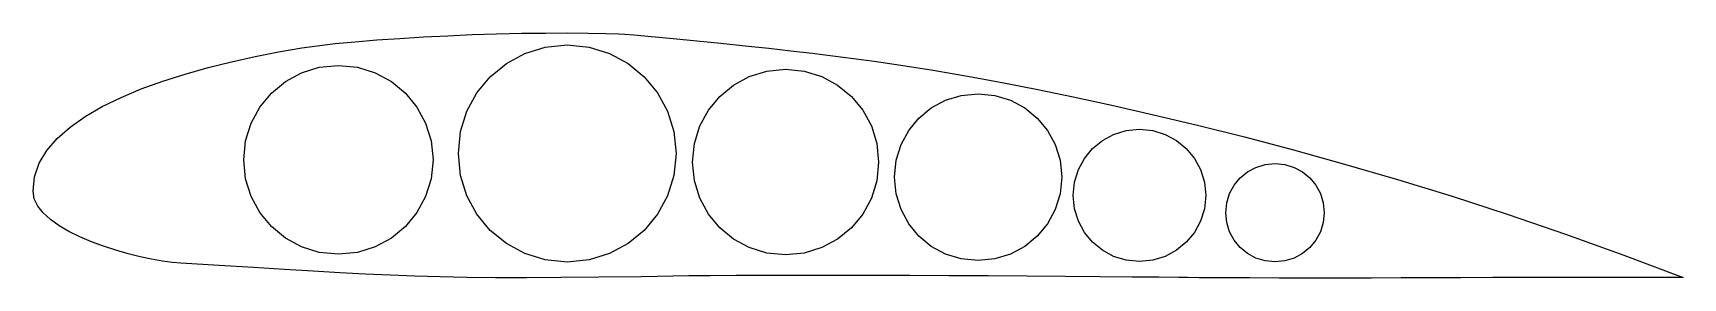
# Model space of a CAD drawing. Extents: x -1 to 417, y 0 to 63.
import ezdxf

# ---------------------------------------------------------------- set-up
doc = ezdxf.new("R2010")
doc.units = 0
doc.layers.add('profile', color=7, linetype='CONTINUOUS')

msp = doc.modelspace()

# ---------------------------------------------------------------- linework, layer by layer
at = {"layer": 'profile', "color": 7}
for points in [[(149.094488, 62.263972), (151.370661, 62.055376), (155.844608, 61.638962), (161.328782, 61.118948), (167.260777, 60.543593), (173.312614, 59.940165), (179.468886, 59.307962), (185.479756, 58.667258), (191.095394, 58.038335), (196.417609, 57.409981), (201.704486, 56.757026), (206.940626, 56.078747), (212.110623, 55.374445), (217.19907, 54.643407), (222.190563, 53.884932), (227.069694, 53.098308), (231.821054, 52.282827), (238.111164, 51.144543), (245.351801, 49.777921), (253.489693, 48.17199), (262.471582, 46.31578), (272.244198, 44.198309), (282.754283, 41.808601), (293.948571, 39.135683), (305.773795, 36.168582), (318.176672, 32.896314), (331.103973, 29.307918), (344.502389, 25.392409), (358.31869, 21.138812), (372.499595, 16.536154), (386.991847, 11.57346), (401.742192, 6.239753), (416.697317, 0.524062), (405.897096, 0.556783), (395.743925, 0.571402), (386.183986, 0.570837), (377.163458, 0.558109), (368.628579, 0.536209), (360.525442, 0.50797), (352.800315, 0.476403), (345.399319, 0.44447), (337.895877, 0.419747), (330.07643, 0.407188), (322.206692, 0.405777), (314.552346, 0.414498), (307.059543, 0.436313), (300.100508, 0.468933), (294.366994, 0.506093), (291.402729, 0.530985), (289.160474, 0.554183), (284.149928, 0.602539), (277.347814, 0.664005), (269.304825, 0.731786), (260.411898, 0.801069), (250.846984, 0.869671), (240.947763, 0.933436), (231.051926, 0.98821), (221.25753, 1.032798), (211.556124, 1.067317), (202.125635, 1.089584), (193.144009, 1.09743), (184.789161, 1.088653), (177.23904, 1.06108), (170.671568, 1.012555), (165.264684, 0.940876), (153.229486, 0.744407), (142.479312, 0.603273), (132.853268, 0.517012), (124.190485, 0.485174), (116.330074, 0.507301), (109.11116, 0.582959), (102.37285, 0.711694), (95.954307, 0.893034), (89.694598, 1.126544), (83.432869, 1.411769), (77.008221, 1.748263), (70.259794, 2.135559), (63.026706, 2.573215), (55.148086, 3.060774), (46.463025, 3.597789), (36.810655, 4.18381), (34.627979, 4.379068), (32.136296, 4.721353), (29.397341, 5.206193), (26.472908, 5.829109), (23.424707, 6.585634), (20.314529, 7.471292), (17.204083, 8.481619), (14.155132, 9.612137), (11.22947, 10.858365), (8.488778, 12.215848), (5.994848, 13.680105), (3.809445, 15.246661), (1.994276, 16.911047), (0.611136, 18.668792), (-0.278241, 20.515417), (-0.612117, 22.44646), (-0.246672, 26.073267), (0.94048, 29.506162), (2.884182, 32.747882), (5.519279, 35.801182), (8.780613, 38.668811), (12.603085, 41.353501), (16.921457, 43.858028), (21.670655, 46.185108), (26.785494, 48.337504), (32.20082, 50.317968), (37.851477, 52.129239), (43.672332, 53.774064), (49.598237, 55.255192), (55.564, 56.575376), (61.504527, 57.737353), (67.354632, 58.743879), (71.293768, 59.305775), (75.838712, 59.831312), (80.893015, 60.318535), (86.360334, 60.765445), (92.144247, 61.17007), (98.148359, 61.530431), (104.276301, 61.844547), (110.431655, 62.110443), (116.65479, 62.313891), (122.907917, 62.44767), (128.977428, 62.520292), (134.649719, 62.540273), (139.828393, 62.505633), (144.260769, 62.428377), (147.576956, 62.331014), (149.094488, 62.263974)], [(162.043732, 31.971948), (161.484229, 26.421786), (159.879548, 21.25235), (157.340427, 16.574384), (153.977614, 12.498624), (149.901849, 9.135816), (145.223878, 6.596705), (140.054439, 4.992035), (134.50428, 4.432524), (128.954119, 4.992035), (123.784683, 6.596705), (119.106711, 9.135816), (115.030946, 12.498624), (111.668131, 16.574384), (109.129012, 21.25235), (107.524332, 26.421786), (106.964826, 31.971948), (107.524332, 37.522107), (109.129012, 42.691545), (111.668131, 47.369519), (115.030946, 51.445282), (119.106711, 54.808095), (123.784683, 57.347216), (128.954119, 58.951899), (134.50428, 59.511402), (140.054439, 58.951899), (145.223878, 57.347216), (149.901849, 54.808095), (153.977614, 51.445282), (157.340427, 47.369519), (159.879548, 42.691545), (161.484229, 37.522107), (162.043732, 31.971948)], [(100.578862, 30.375456), (100.092337, 25.54923), (98.696963, 21.05406), (96.489032, 16.98627), (93.564845, 13.442132), (90.020704, 10.517957), (85.952902, 8.310037), (81.457739, 6.914662), (76.631513, 6.428125), (71.805284, 6.914662), (67.310122, 8.310037), (63.242322, 10.517957), (59.698179, 13.442132), (56.773991, 16.98627), (54.566061, 21.05406), (53.170686, 25.54923), (52.684162, 30.375456), (53.170686, 35.201682), (54.566061, 39.696847), (56.773991, 43.76465), (59.698179, 47.308793), (63.242322, 50.232975), (67.310122, 52.440906), (71.805284, 53.836283), (76.631513, 54.32281), (81.457739, 53.836283), (85.952902, 52.440906), (90.020704, 50.232975), (93.564845, 47.308793), (96.489032, 43.76465), (98.696963, 39.696847), (100.092337, 35.201682), (100.578862, 30.375456)], [(213.26837, 29.811012), (212.789953, 25.065223), (211.417835, 20.644988), (209.246704, 16.644996), (206.371254, 13.159913), (202.886181, 10.28448), (198.886176, 8.113339), (194.465931, 6.741231), (189.720141, 6.262797), (184.974352, 6.741231), (180.554109, 8.113339), (176.554105, 10.28448), (173.069032, 13.159913), (170.193581, 16.644996), (168.02245, 20.644988), (166.65033, 25.065223), (166.171913, 29.811012), (166.65033, 34.556802), (168.02245, 38.977044), (170.193581, 42.977051), (173.069032, 46.462127), (176.554105, 49.337575), (180.554109, 51.508706), (184.974352, 52.880826), (189.720141, 53.359243), (194.465931, 52.880826), (198.886176, 51.508706), (202.886181, 49.337575), (206.371254, 46.462127), (209.246704, 42.977051), (211.417835, 38.977044), (212.789953, 34.556802), (213.26837, 29.811012)], [(259.566583, 25.985109), (259.13682, 21.721943), (257.904237, 17.751217), (255.9539, 14.158006), (253.370868, 11.027354), (250.240208, 8.444327), (246.646985, 6.493988), (242.676256, 5.261402), (238.413089, 4.831634), (234.149923, 5.261402), (230.179197, 6.493988), (226.585971, 8.444327), (223.455311, 11.027354), (220.872281, 14.158006), (218.921942, 17.751217), (217.689362, 21.721943), (217.259596, 25.985109), (217.689362, 30.248276), (218.921942, 34.219002), (220.872281, 37.812231), (223.455311, 40.94289), (226.585971, 43.525918), (230.179197, 45.476257), (234.149923, 46.70884), (238.413089, 47.138605), (242.676256, 46.70884), (246.646985, 45.476257), (250.240208, 43.525918), (253.370868, 40.94289), (255.9539, 37.812231), (257.904237, 34.219002), (259.13682, 30.248276), (259.566583, 25.985109)], [(295.983581, 21.360963), (295.642993, 17.982611), (294.666236, 14.836008), (293.120697, 11.988541), (291.073761, 9.507647), (288.592867, 7.460712), (285.7454, 5.915172), (282.598797, 4.938415), (279.22042, 4.597852), (275.842067, 4.938415), (272.695454, 5.915172), (269.847992, 7.460712), (267.367093, 9.507647), (265.320163, 11.988541), (263.774611, 14.836008), (262.797849, 17.982611), (262.457281, 21.360963), (262.797849, 24.739321), (263.774611, 27.885936), (265.320163, 30.733398), (267.367093, 33.214297), (269.847992, 35.261227), (272.695454, 36.806779), (275.842067, 37.783541), (279.22042, 38.12411), (282.598797, 37.783541), (285.7454, 36.806779), (288.592867, 35.261227), (291.073761, 33.214297), (293.120697, 30.733398), (294.666236, 27.885936), (295.642993, 24.739321), (295.983581, 21.360963)], [(325.983293, 16.970624), (325.729902, 14.456964), (325.003132, 12.115744), (323.853173, 9.997105), (322.330163, 8.151185), (320.484244, 6.628176), (318.365604, 5.478216), (316.024385, 4.751471), (313.510724, 4.498056), (310.997064, 4.751471), (308.655819, 5.478216), (306.53718, 6.628176), (304.691286, 8.151185), (303.168251, 9.997105), (302.018291, 12.115744), (301.291546, 14.456964), (301.038131, 16.970624), (301.291546, 19.484284), (302.018291, 21.825506), (303.168251, 23.944153), (304.691286, 25.79006), (306.53718, 27.313075), (308.655819, 28.463037), (310.997064, 29.189797), (313.510724, 29.443195), (316.024385, 29.189797), (318.365604, 28.463037), (320.484244, 27.313075), (322.330163, 25.79006), (323.853173, 23.944153), (325.003132, 21.825506), (325.729902, 19.484284), (325.983293, 16.970624)]]:
    msp.add_lwpolyline(points, dxfattribs=at)

doc.saveas('drawing.dxf')
